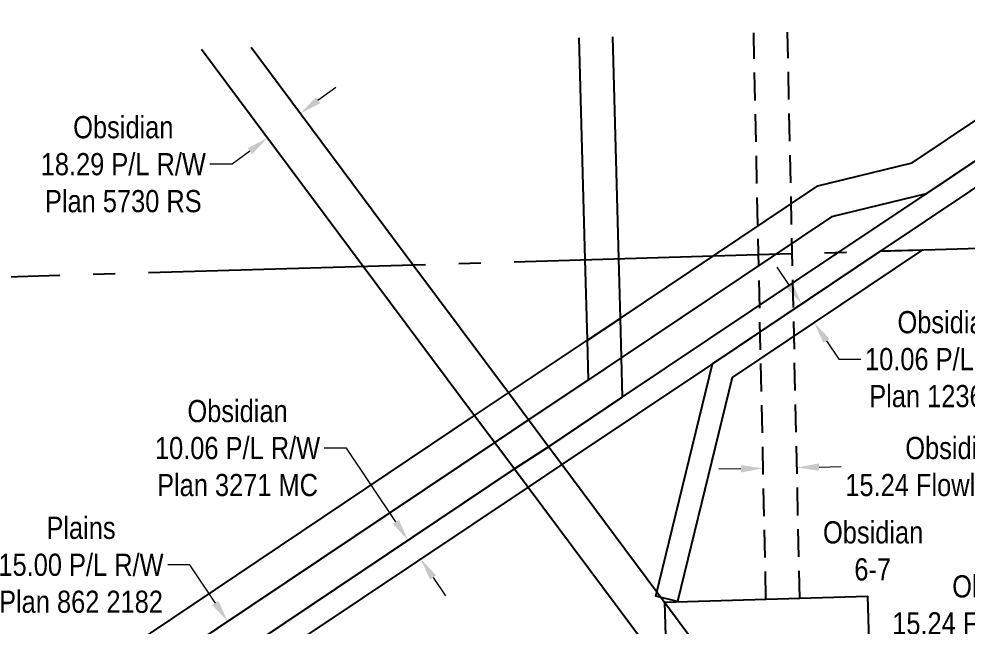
# Model space of a CAD drawing. Extents: x 628501 to 635392, y 5905924 to 5910752.
# Drawn here: x 631861.9 to 632289.5, y 5907473.4 to 5907747.2 of the extents above; entities that cross this region are included whole.
import ezdxf

# ---------------------------------------------------------------- set-up
doc = ezdxf.new("R2010")
doc.units = 0
doc.header["$LTSCALE"] = 5
doc.header["$PDSIZE"] = 0.5
for name, pattern in [('foc-ACCESSROAD', [3.75, 2.5, -1.25]), ('foc-FLOWLINE', [3.75, 2.5, -1.25]), ('foc-QUARTERLINE', [33, 25, -3, 2, -3])]:
    doc.linetypes.add(name, pattern=pattern)
doc.layers.get('Defpoints').update_dxf_attribs({"color": 9})
for name, color, linetype, lineweight in [('C-AR-T', 13, 'Continuous', 9), ('C-FLOWLINE-T', 13, 'Continuous', 9), ('C-RW-T', 13, 'Continuous', 9), ('C-WS-T', 13, 'Continuous', 9), ('F-RW-T', 190, 'Continuous', 9)]:
    doc.layers.add(name, color=color, linetype=linetype, lineweight=lineweight)
for name, color, linetype in [('C-FLOWLINE', 13, 'foc-FLOWLINE'), ('C-RW', 13, 'Continuous'), ('C-WS', 13, 'foc-ACCESSROAD'), ('F-RW', 190, 'Continuous'), ('L-QSEC', 8, 'foc-QUARTERLINE'), ('T-CREEK', 160, 'Continuous')]:
    doc.layers.add(name, color=color, linetype=linetype)
doc.styles.add('80CG', font='ARIALN.TTF', dxfattribs={"height": 10})
doc.styles.add('80L', font='ARIALN.TTF', dxfattribs={"height": 10})
doc.styles.add('foc-LtypeFont', font='ARIALN.TTF', dxfattribs={"height": 7.35})
doc.linetypes.add('foc-TOPO-flowdirection-NOLINE', pattern='A,0,[">",foc-LtypeFont,S=0.3,R=0,X=0,Y=-0.945],-20,[">",foc-LtypeFont,S=0.3,R=0,X=0,Y=-0.945],0', length=20)
doc.dimstyles.new('Compass 5 000', dxfattribs={"dimscale": 5, "dimtxt": 9, "dimasz": 2, "dimexe": 0.2, "dimexo": 0.0625, "dimgap": 0.5, "dimtad": 0, "dimtih": 1, "dimtoh": 1, "dimzin": 0, "dimdsep": 46, "dimtxsty": '80CG', "dimcen": 0.1, "dimse1": 1, "dimse2": 1, "dimclrd": 256, "dimclrt": 256, "dimaunit": 1, "dimadec": 4, "dimazin": 0, "dimtfac": 0.06, "dimtofl": 0, "dimtmove": 0, "dimatfit": 1, "dimfxl": 0.2, "dimtolj": 1, "dimtzin": 0, "dimlwd": -1, "dimarcsym": 0})

# ---------------------------------------------------------------- blocks, each defined once
blk = doc.blocks.new('*D398')
at = {"layer": 'C-AR-T', "transparency": 16777216}
for p, q in [((631694.14, 5907468.28), (631684.14, 5907468.28)), ((631694.67, 5907450.26), (631694.14, 5907468.28)), ((631695.71, 5907415.04), (631696, 5907405.04))]:
    blk.add_line(p, q, dxfattribs=at)
for points in [[(631696.34, 5907450.31), (631693.01, 5907450.21), (631694.97, 5907440.26)], [(631697.37, 5907415.08), (631694.04, 5907414.99), (631695.41, 5907425.03)]]:
    blk.add_solid(points, dxfattribs=at)
at = {"layer": 'Defpoints', "color": 0, "transparency": 16777216}
for p in [(632065.59, 5907451.13), (631694.97, 5907440.26), (632066.04, 5907435.89)]:
    blk.add_point(p, dxfattribs=at)
at = {"layer": 'C-AR-T', "transparency": 16777216, "insert": (631656.86, 5907468.28), "char_height": 10, "attachment_point": 5, "style": '80CG'}
blk.add_mtext('\\A1;Obsidian\\P15.24 A/R', dxfattribs=at)
blk = doc.blocks.new('*D407')
at = {"layer": 'C-FLOWLINE-T', "transparency": 16777216}
for p, q in [((632366.88, 5907482.92), (632356.88, 5907482.92)), ((632367.69, 5907453.65), (632366.88, 5907482.92)), ((632368.66, 5907418.41), (632368.93, 5907408.42))]:
    blk.add_line(p, q, dxfattribs=at)
for points in [[(632369.35, 5907453.7), (632366.02, 5907453.61), (632367.96, 5907443.66)], [(632370.32, 5907418.46), (632366.99, 5907418.37), (632368.38, 5907428.41)]]:
    blk.add_solid(points, dxfattribs=at)
at = {"layer": 'Defpoints', "color": 0, "transparency": 16777216}
for p in [(632285.67, 5907441.4), (632367.96, 5907443.66), (632286.09, 5907426.15)]:
    blk.add_point(p, dxfattribs=at)
at = {"layer": 'C-FLOWLINE-T', "transparency": 16777216, "insert": (632305.39, 5907482.92), "char_height": 10, "attachment_point": 5, "style": '80CG', "bg_fill": 3, "box_fill_scale": 1.1, "bg_fill_color": 256, "bg_fill_true_color": 13158600, "bg_fill_transparency": 0}
blk.add_mtext('\\A1;Obsidian\\P15.24 Flowline R/W', dxfattribs=at)
blk = doc.blocks.new('*D408')
at = {"layer": 'C-FLOWLINE-T', "transparency": 16777216}
for p, q in [((632187.52, 5907544.34), (632177.53, 5907544.12)), ((632222.75, 5907545.1), (632232.75, 5907545.31))]:
    blk.add_line(p, q, dxfattribs=at)
for points in [[(632222.72, 5907546.76), (632222.79, 5907543.43), (632212.75, 5907544.88)], [(632187.49, 5907546), (632187.56, 5907542.67), (632197.52, 5907544.55)]]:
    blk.add_solid(points, dxfattribs=at)
at = {"layer": 'Defpoints', "color": 0, "transparency": 16777216}
for p in [(632197.48, 5907546.55), (632212.71, 5907546.88), (632212.75, 5907544.88)]:
    blk.add_point(p, dxfattribs=at)
at = {"layer": 'C-FLOWLINE-T', "transparency": 16777216, "insert": (632284.24, 5907545.31), "char_height": 10, "attachment_point": 5, "style": '80CG'}
blk.add_mtext('\\A1;Obsidian\\P15.24 Flowline R/W', dxfattribs=at)
blk = doc.blocks.new('*D414')
at = {"layer": 'C-RW-T', "transparency": 16777216}
for p, q in [((631996.75, 5907710.5), (632004.77, 5907716.47)), ((631966.05, 5907687.62), (631958.03, 5907681.64)), ((631958.03, 5907681.64), (631948.03, 5907681.64))]:
    blk.add_line(p, q, dxfattribs=at)
for points in [[(631995.75, 5907711.83), (631997.74, 5907709.16), (631988.73, 5907704.52)], [(631965.05, 5907688.95), (631967.05, 5907686.28), (631974.07, 5907693.59)]]:
    blk.add_solid(points, dxfattribs=at)
at = {"layer": 'Defpoints', "color": 0, "transparency": 16777216}
for p in [(631990.73, 5907701.84), (631974.07, 5907693.59), (631976.07, 5907690.91)]:
    blk.add_point(p, dxfattribs=at)
at = {"layer": 'C-RW-T', "transparency": 16777216, "insert": (631908.95, 5907681.64), "char_height": 10, "attachment_point": 5, "style": '80CG'}
blk.add_mtext('\\A1;Obsidian\\P18.29 P/L R/W\\PPlan 5730 RS', dxfattribs=at)
blk = doc.blocks.new('*D415')
at = {"layer": 'C-RW-T', "transparency": 16777216}
for p, q in [((632209.34, 5907627.01), (632203.78, 5907635.32)), ((632226.07, 5907602.03), (632231.63, 5907593.72)), ((632231.63, 5907593.72), (632241.63, 5907593.72))]:
    blk.add_line(p, q, dxfattribs=at)
for points in [[(632210.73, 5907627.93), (632207.96, 5907626.08), (632214.91, 5907618.7)], [(632227.45, 5907602.96), (632224.68, 5907601.11), (632220.5, 5907610.34)]]:
    blk.add_solid(points, dxfattribs=at)
at = {"layer": 'Defpoints', "color": 0, "transparency": 16777216}
for p in [(632216.87, 5907620.01), (632222.46, 5907611.65), (632220.5, 5907610.34)]:
    blk.add_point(p, dxfattribs=at)
at = {"layer": 'C-RW-T', "transparency": 16777216, "insert": (632280.72, 5907593.72), "char_height": 10, "attachment_point": 5, "style": '80CG'}
blk.add_mtext('\\A1;Obsidian\\P10.06 P/L R/W\\PPlan 1236 NY', dxfattribs=at)
blk = doc.blocks.new('*D416')
at = {"layer": 'C-RW-T', "transparency": 16777216}
for p, q in [((632009.56, 5907553.63), (631999.56, 5907553.63)), ((632031.83, 5907520.43), (632009.56, 5907553.63)), ((632048.66, 5907495.35), (632054.24, 5907487.04))]:
    blk.add_line(p, q, dxfattribs=at)
for points in [[(632033.21, 5907521.36), (632030.45, 5907519.51), (632037.4, 5907512.13)], [(632050.05, 5907496.28), (632047.28, 5907494.42), (632043.09, 5907503.65)]]:
    blk.add_solid(points, dxfattribs=at)
at = {"layer": 'Defpoints', "color": 0, "transparency": 16777216}
for p in [(632037.91, 5907512.47), (632037.4, 5907512.13), (632043.6, 5907503.99)]:
    blk.add_point(p, dxfattribs=at)
at = {"layer": 'C-RW-T', "transparency": 16777216, "insert": (631960.47, 5907553.63), "char_height": 10, "attachment_point": 5, "style": '80CG'}
blk.add_mtext('\\A1;Obsidian\\P10.06 P/L R/W\\PPlan 3271 MC', dxfattribs=at)
blk = doc.blocks.new('*D424')
at = {"layer": 'Defpoints', "color": 0, "transparency": 16777216}
for p in [(631964.36, 5907463.04), (631847.68, 5907402.96), (631856.03, 5907390.5)]:
    blk.add_point(p, dxfattribs=at)
at = {"layer": 'F-RW-T', "transparency": 16777216}
for p, q in [((631938.96, 5907500.99), (631928.96, 5907500.99)), ((631950.46, 5907483.81), (631938.96, 5907500.99)), ((631969.93, 5907454.73), (631975.49, 5907446.42))]:
    blk.add_line(p, q, dxfattribs=at)
for points in [[(631951.84, 5907484.74), (631949.07, 5907482.88), (631956.02, 5907475.5)], [(631971.31, 5907455.66), (631968.54, 5907453.81), (631964.36, 5907463.04)]]:
    blk.add_solid(points, dxfattribs=at)
at = {"layer": 'F-RW-T', "transparency": 16777216, "insert": (631889.87, 5907500.99), "char_height": 10, "attachment_point": 5, "style": '80CG'}
blk.add_mtext('\\A1;Plains\\P15.00 P/L R/W\\PPlan 862 2182', dxfattribs=at)

msp = doc.modelspace()

# ---------------------------------------------------------------- linework, layer by layer
at = {"layer": 'C-FLOWLINE', "flags": 128}
for points in [[(632198.8, 5907485.522), (632193.271, 5907740.927)], [(632214.032, 5907485.852), (632208.503, 5907741.256)]]:
    msp.add_lwpolyline(points, dxfattribs=at)
at = {"layer": 'C-RW', "flags": 128}
for points in [[(632406.782, 5907747.181), (632390.128, 5907736.035), (632250.539, 5907642.559), (632174.625, 5907591.721), (632106.699, 5907546.241), (632091.488, 5907536.056), (631966.792, 5907452.563), (631931.634, 5907429.023), (631915.955, 5907418.525), (631897.093, 5907417.998), (631868.967, 5907417.211), (631840.902, 5907416.419)], [(631856.612, 5907426.926), (631884.645, 5907427.71), (631912.772, 5907428.496), (631947.859, 5907452.042), (632085.342, 5907544.301), (632100.681, 5907554.313), (632133.983, 5907576.611), (632231.639, 5907642.006), (632270.973, 5907668.347), (632340.896, 5907715.173), (632387.874, 5907746.627)], [(631944.23, 5907733.631), (632017.199, 5907635.719), (632067.41, 5907568.357), (632076.496, 5907556.166), (632085.342, 5907544.301), (632091.488, 5907536.056), (632152.818, 5907453.79), (632167.475, 5907464.718), (632151.389, 5907486.295), (632149.593, 5907488.704), (632106.699, 5907546.241), (632100.681, 5907554.313), (632091.707, 5907566.351), (632082.635, 5907578.522), (632039.516, 5907636.375), (631966.548, 5907734.285)]]:
    msp.add_lwpolyline(points, dxfattribs=at)
msp.add_lwpolyline([(632158.911, 5907484.467), (632149.14, 5907486.841), (632174.625, 5907591.721), (632250.539, 5907642.559), (632269.439, 5907643.112), (632183.472, 5907585.544)], close=True, dxfattribs=at)
at = {"layer": 'C-WS', "linetype": 'ByBlock', "flags": 128}
msp.add_lwpolyline([(632153.232, 5907484.186), (632244.633, 5907486.865), (632247.311, 5907395.464), (632155.911, 5907392.786)], close=True, dxfattribs=at)
at = {"layer": 'F-RW', "flags": 128}
for points in [[(632387.875, 5907746.627), (632270.973, 5907668.347), (632228.375, 5907657.971), (632133.494, 5907594.41), (632118.765, 5907584.468), (632091.707, 5907566.351), (632076.496, 5907556.166), (631919.814, 5907451.257), (631888.751, 5907430.458), (631884.645, 5907427.71), (631868.967, 5907417.211), (631837.547, 5907396.172)], [(631856.612, 5907426.926), (631891.858, 5907450.475), (632067.41, 5907568.357), (632082.635, 5907578.522), (632118.274, 5907602.321), (632133.006, 5907612.159), (632175.104, 5907640.349), (632222.229, 5907671.906), (632264.763, 5907682.375), (632359.387, 5907745.793)], [(632129.54, 5907739.06), (632132.266, 5907639.093), (632133.006, 5907612.159), (632133.494, 5907594.41), (632133.983, 5907576.611), (632100.681, 5907554.313), (632085.342, 5907544.301), (631947.859, 5907452.042), (631912.772, 5907428.496), (631897.093, 5907417.998), (631842.543, 5907381.471)], [(631837.547, 5907396.172), (631868.967, 5907417.211), (631884.645, 5907427.71), (631919.814, 5907451.257), (632076.496, 5907556.166), (632091.707, 5907566.351), (632118.765, 5907584.468), (632118.274, 5907602.321), (632117.276, 5907638.654), (632114.548, 5907738.621)]]:
    msp.add_lwpolyline(points, dxfattribs=at)
at = {"layer": 'L-QSEC'}
msp.add_line((631590.466, 5907623.122), (632358.06, 5907645.705), dxfattribs=at)
at = {"layer": 'T-CREEK', "linetype": 'foc-TOPO-flowdirection-NOLINE', "flags": 128}
msp.add_lwpolyline([(632253.62, 5907395.591), (632253.564, 5907412.646), (632255.084, 5907420.178), (632270.349, 5907427.039), (632273.656, 5907441.788), (632273.277, 5907453.532), (632293.325, 5907479.93), (632341.876, 5907517.383), (632368.739, 5907533.456), (632397.509, 5907545.238), (632457.712, 5907547.348), (632495.51, 5907544.067)], dxfattribs=at)
at = {"layer": 'T-CREEK', "flags": 128}
msp.add_lwpolyline([(632253.621, 5907395.593), (632253.564, 5907412.646), (632255.084, 5907420.178), (632270.349, 5907427.039), (632273.656, 5907441.788), (632273.277, 5907453.532), (632276.956, 5907462.638), (632293.325, 5907479.93), (632341.876, 5907517.383), (632368.739, 5907533.456), (632397.509, 5907545.238), (632457.712, 5907547.348), (632495.51, 5907544.067)], dxfattribs=at)

# ---------------------------------------------------------------- dimensions: what is measured, and where the dimension line sits
at = {"layer": 'C-AR-T', "color": 3}
dim = msp.add_linear_dim(base=(631694.966, 5907440.264), p1=(632066.036, 5907435.892), p2=(632065.59, 5907451.125), angle=91.67853, text='Obsidian\\P15.24 A/R', dimstyle='Compass 5 000', dxfattribs=at)
dim.commit()
dim.dimension.update_dxf_attribs({"geometry": '*D398', "text_midpoint": (631656.863, 5907468.276), "dimtype": 161})
at = {"layer": 'C-RW-T', "color": 3}
dim = msp.add_aligned_dim(p1=(631990.73, 5907701.837), p2=(631976.068, 5907690.91), distance=-3.346, text='Obsidian\\P18.29 P/L R/W\\PPlan 5730 RS', dimstyle='Compass 5 000', dxfattribs=at)
dim.commit()
dim.dimension.update_dxf_attribs({"geometry": '*D414', "text_midpoint": (631908.947, 5907681.642)})
at = {"layer": 'C-RW-T'}
dim = msp.add_aligned_dim(p1=(632216.867, 5907620.009), p2=(632222.462, 5907611.654), distance=-2.358, text='Obsidian\\P10.06 P/L R/W\\PPlan 1236 NY', dimstyle='Compass 5 000', dxfattribs=at)
dim.commit()
dim.dimension.update_dxf_attribs({"geometry": '*D415', "text_midpoint": (632280.717, 5907593.723)})
at = {"layer": 'C-RW-T', "color": 3}
dim = msp.add_linear_dim(base=(632037.402, 5907512.13), p1=(632043.599, 5907503.991), p2=(632037.909, 5907512.47), angle=123.86371, text='Obsidian\\P10.06 P/L R/W\\PPlan 3271 MC', dimstyle='Compass 5 000', dxfattribs=at)
dim.commit()
dim.dimension.update_dxf_attribs({"geometry": '*D416', "text_midpoint": (631960.471, 5907553.625), "dimtype": 161})
at = {"layer": 'F-RW-T', "color": 3}
dim = msp.add_linear_dim(base=(631964.363, 5907463.043), p1=(631847.684, 5907402.959), p2=(631856.027, 5907390.5), angle=303.80678, text='Plains\\P15.00 P/L R/W\\PPlan 862 2182', dimstyle='Compass 5 000', dxfattribs=at)
dim.commit()
dim.dimension.update_dxf_attribs({"geometry": '*D424', "text_midpoint": (631889.871, 5907500.985), "dimtype": 161})

# ---------------------------------------------------------------- next in the draw order: dimensions: what is measured, and where the dimension line sits
at = {"layer": 'C-FLOWLINE-T', "color": 5}
dim = msp.add_linear_dim(base=(632367.963, 5907443.658), p1=(632286.091, 5907426.15), p2=(632285.673, 5907441.398), angle=91.57355, text='Obsidian\\P15.24 Flowline R/W', dimstyle='Compass 5 000', override={"dimtfill": 1}, dxfattribs=at)
dim.commit()
dim.dimension.update_dxf_attribs({"geometry": '*D407', "text_midpoint": (632305.39, 5907482.924), "dimtype": 161})

# ---------------------------------------------------------------- next in the draw order: texts
at = {"layer": 'C-WS-T', "insert": (632224.19, 5907520.677), "char_height": 10, "attachment_point": 1, "style": '80L'}
msp.add_mtext_dynamic_manual_height_columns('\\pi0.33279;Obsidian\\P\\pi14.449;6-7', width=44.49914, gutter_width=49.984, heights=[0], dxfattribs=at)

# ---------------------------------------------------------------- next in the draw order: dimensions: what is measured, and where the dimension line sits
at = {"layer": 'C-FLOWLINE-T', "color": 5}
dim = msp.add_aligned_dim(p1=(632197.479, 5907546.546), p2=(632212.711, 5907546.876), distance=-1.995, text='Obsidian\\P15.24 Flowline R/W', dimstyle='Compass 5 000', dxfattribs=at)
dim.commit()
dim.dimension.update_dxf_attribs({"geometry": '*D408', "text_midpoint": (632284.243, 5907545.314)})

doc.saveas('drawing.dxf')
